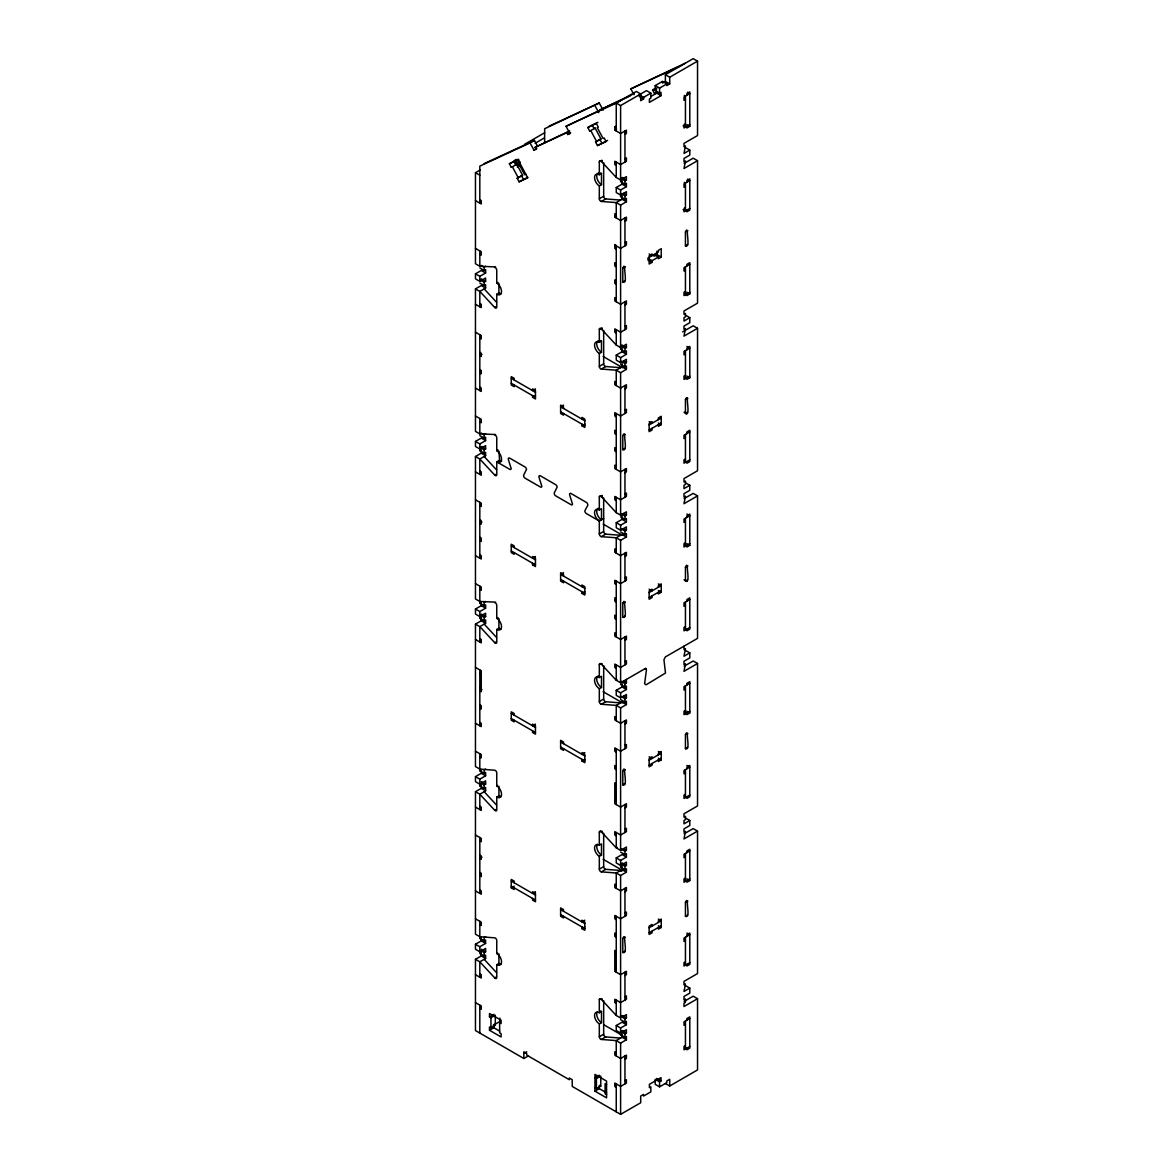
<?xml version="1.0" encoding="UTF-8"?>
<svg xmlns="http://www.w3.org/2000/svg" width="1173" height="1173" viewBox="0 0 1173 1173"><rect width="100%" height="100%" fill="white"/><g stroke="black" fill="none" stroke-linecap="round" stroke-linejoin="round"><path stroke-width="1.5" d="M479.816 203.134L479.816 166.141L530.064 142.915L533.95 150.144L536.105 149.147L535.123 147.343L566.764 132.71L567.747 134.514L569.902 133.517L566.016 126.288L616.25 103.063L620.605 105.585L646.499 90.629L650.854 93.151L650.854 98.18L649.402 99.016L649.402 102.359L661.015 95.658L661.015 92.315L659.563 93.151L655.208 90.629L655.208 85.6L662.466 81.421L666.821 83.928L666.821 85.6L669.724 83.928L669.724 77.227L665.37 74.705L665.37 81.421L669.724 83.928M495.593 602.13L479.816 601.485L475.461 598.978L475.461 456.517L479.816 459.024L494.727 475.094A2.053 1.188 60 0 0 496.751 474.728L496.751 461.825L509.727 469.317A2.053 1.188 60 0 0 511.179 468.57L508.408 459.772A2.053 1.188 60 0 1 509.712 458.13L525.049 466.986A2.053 1.188 60 0 1 526.501 469.405L523.73 475.006A2.053 1.188 60 0 0 525.049 478.159L540.372 487A2.053 1.188 60 0 0 541.823 486.267L539.052 477.47A2.053 1.188 60 0 1 539.287 475.769L539.668 475.637A2.053 1.188 60 0 1 540.372 475.827L555.709 484.684A2.053 1.188 60 0 1 557.146 487.088L554.389 492.689A2.053 1.188 60 0 0 554.609 494.654L554.99 495.241A2.053 1.188 60 0 0 555.694 495.842L571.031 504.698A2.053 1.188 60 0 0 571.735 504.903L572.116 504.771A2.053 1.188 60 0 0 572.483 503.965L569.711 495.167A2.053 1.188 60 0 1 569.931 493.466L570.313 493.32A2.053 1.188 60 0 1 571.016 493.525L586.353 502.381A2.053 1.188 60 0 1 587.057 502.997L587.438 503.569A2.053 1.188 60 0 1 587.658 505.534L585.034 510.387A2.053 1.188 60 0 0 585.254 512.352L585.65 512.938A2.053 1.188 60 0 0 586.339 513.539L599.315 521.032L603.67 518.525M622.79 268.104L623.875 266.212L624.96 266.843C623.581 268.866 627.863 284.394 622.79 282.063L622.79 268.104L624.96 266.843M622.79 435.696L623.875 433.819L624.96 434.45C623.581 436.473 627.863 451.986 622.79 449.67L622.79 435.696L624.96 434.45M622.79 603.303L623.875 601.412L624.96 602.042C623.581 604.066 627.863 619.593 622.79 617.262L622.79 603.303L624.96 602.042M685.443 231.917L686.528 230.04L687.613 230.67C686.249 232.694 690.516 248.207 685.443 245.89L685.443 231.917L687.613 230.67M622.79 770.91L623.875 769.019L624.96 769.649C623.581 771.673 627.863 787.2 622.79 784.869L622.79 770.91L624.96 769.649M685.443 399.524L686.528 397.647L687.613 398.263C686.249 400.286 690.516 415.814 685.443 413.497L685.443 399.524L687.613 398.263M622.79 938.503L623.875 936.626L624.96 937.256C623.581 939.28 627.863 954.793 622.79 952.476L622.79 938.503L624.96 937.256M685.443 567.131L686.528 565.239L687.613 565.87C686.249 567.893 690.516 583.421 685.443 581.09L685.443 567.131L687.613 565.87M685.443 734.738L686.528 732.846L687.613 733.477C686.249 735.5 690.516 751.013 685.443 748.697L685.443 734.738L687.613 733.477M685.443 902.33L686.528 900.453L687.613 901.069C686.249 903.093 690.516 918.62 685.443 916.304L685.443 902.33L687.613 901.069M495.593 266.931L479.816 266.286L475.461 263.764L475.461 172.695L480.094 170.012M524.566 144.338L544.668 132.74M530.064 142.915L534.419 140.408L537.513 146.185M544.653 142.886L544.653 128.722L599.242 102.975L603.127 110.203M535.108 143.282L544.375 137.93M566.016 126.288L620.605 100.555M633.948 94.646L630.839 88.869L685.443 63.122M535.123 147.343L569.535 130.921M513.745 161.244L515.68 164.85L516.765 164.352L522.586 175.188L518.231 177.71L512.41 166.859L511.325 167.372L509.39 163.751L518.055 159.249M533.95 150.144L536.838 148.472M665.37 74.705L693.184 58.65L697.539 61.157L697.539 135.555L683.991 143.37L683.991 146.728L685.443 145.892L683.991 153.428L689.797 150.071L689.797 155.1L683.991 158.458L683.991 161.815L685.443 160.965L683.991 168.516L697.539 160.686L697.539 303.162L683.991 310.977L683.991 314.335L685.443 313.484L685.443 316.842L683.991 317.678L683.991 321.035L689.797 317.678L689.797 322.707L683.991 326.065L683.991 329.408L685.443 328.572L683.991 336.123L697.539 328.293L697.539 470.754L683.991 478.584L683.991 481.927L685.443 481.091L685.443 484.449L683.991 485.285L683.991 488.628L689.797 485.285L689.797 490.314L683.991 493.657L683.991 497.015L685.443 496.179L683.991 503.716L697.539 495.9L697.539 638.361L665.384 656.924L663.947 659.695L665.487 673.038L646.03 684.856L644.593 683.727L646.455 669.798L645.649 668.317L620.605 682.774L616.25 680.267L601.353 664.197A2.053 1.188 60 0 0 599.315 664.563L599.315 677.539A6.847 3.944 60 0 0 594.55 680.369A6.847 3.944 60 0 0 599.315 688.712L599.315 701.542A2.053 1.188 60 0 0 601.353 704.255L616.25 705.398L620.605 707.92L626.411 704.562L626.411 701.205L624.96 702.055L620.605 699.533M566.764 132.71L569.667 131.039M514.404 160.261L518.759 162.768L520.211 161.933L520.211 165.29L517.308 166.962M567.747 134.514L570.65 132.842M511.325 167.372L516.765 164.352M669.724 77.227L697.539 61.157M665.37 81.421L662.466 83.092L662.466 81.421M587.761 127.505L592.116 124.998L594.066 128.605L595.136 128.106L600.972 138.957L595.532 141.962L597.482 145.569L606.104 141.581L604.168 137.974L603.083 138.473L597.262 127.637L598.333 127.139L596.397 123.517L587.761 127.505L589.711 131.127L590.781 130.628L596.617 141.464M655.619 93.195L654.549 93.693L652.599 90.086L655.502 88.4M639.241 94.822L643.596 97.344L650.854 93.151M655.208 90.629L656.66 89.793M655.208 85.6L659.563 88.122L666.821 83.928M643.596 97.344L643.596 99.016L640.693 100.687L640.693 93.987L636.338 91.465L616.25 103.063L616.25 130.995M589.711 131.127L595.136 128.106M654.549 93.693L657.452 92.022M650.854 96.494L656.66 93.151L661.015 95.658M509.39 163.751L518.011 159.763L527.733 177.827L519.096 181.815L517.161 178.208L522.586 175.188M519.096 181.815L527.762 177.314M624.96 134.352L626.411 133.517L626.411 130.159L620.605 133.517L614.799 130.159L614.799 126.801L615.678 126.303M614.799 130.159L616.543 129.147M595.532 141.962L600.972 138.957M597.482 145.569L607.585 140.408M685.443 99.426L683.991 100.277L683.991 96.919L689.797 93.561L687.481 92.227M620.605 193.369L624.96 195.891L626.411 195.055L626.411 191.698L620.605 195.055L616.25 192.533L616.25 187.504L620.605 190.026L620.605 196.727L624.96 199.234L626.411 198.398L626.411 201.756L620.605 205.114L616.25 202.592L601.353 201.448A2.053 1.188 60 0 1 599.315 198.736L599.315 185.906A6.847 3.944 60 0 1 594.55 177.563A6.847 3.944 60 0 1 599.315 174.733L599.315 161.757L601.94 160.246M599.315 161.757A2.053 1.188 60 0 1 601.353 161.39L602.218 160.892M624.96 158.736L626.411 157.9L626.411 161.244L620.605 164.601L614.799 161.244L614.799 164.601L616.25 165.437M685.443 123.825L683.991 124.661L683.991 128.004L689.797 124.661M599.315 174.733L601.5 173.472L601.5 184.645L599.315 185.906M686.894 95.248L686.894 93.561L689.797 91.89L689.797 126.332L686.894 128.004L686.894 126.332M622.057 179.132L624.96 180.803L626.411 179.968L626.411 176.61L620.605 179.968L616.25 177.446L601.353 161.39M616.25 187.504L622.057 184.161L626.411 186.668L626.411 183.325L624.96 184.161L620.605 181.639L620.605 105.585M599.315 198.736L603.67 196.228L603.67 162.768M481.267 265.45L484.17 267.121L485.622 266.286M479.816 279.687L484.17 282.209L485.622 281.373L485.622 278.016L479.816 281.373L475.461 278.851L475.461 273.822L481.267 270.479L485.622 272.986L485.622 269.629L484.17 270.479L479.816 267.957M620.605 190.026L626.411 186.668M601.353 201.448L605.708 198.926L620.605 200.084M475.461 273.822L479.816 276.344L485.622 272.986M626.411 201.756L622.057 199.234L616.25 202.592L616.25 217.958M684.152 163.399L693.184 158.179L697.539 160.686M495.593 434.523L479.816 433.878L475.461 431.371L475.461 288.91L481.267 285.552L485.622 288.074L485.622 284.716L484.17 285.552L479.816 283.045M485.622 288.074L479.816 291.417L475.461 288.91M479.816 306.783L479.816 291.417L494.727 307.487A2.053 1.188 60 0 0 496.751 307.121L496.751 294.291A6.847 3.944 60 0 0 501.531 291.461A6.847 3.944 60 0 0 496.751 283.118L498.056 282.356M616.25 214.6L614.799 213.765L614.799 217.122L616.543 216.111M496.751 294.291L498.921 293.03A6.847 3.944 60 0 0 501.267 293.646M624.96 221.301L626.411 220.465L626.411 217.122L620.605 220.465L614.799 217.122M685.443 186.39L683.991 187.225L683.991 183.882L689.797 180.525L687.481 179.19M494.727 307.487L496.458 306.476M616.25 249.248L614.799 248.397L614.799 245.054L615.678 244.556M624.96 242.532L626.411 241.697L626.411 245.054L620.605 248.397L614.799 245.054M685.443 207.621L683.991 208.457L683.991 211.814L689.797 208.457M482 354.407L479.816 355.668L481.267 356.504L481.267 353.161L479.816 352.325M661.249 257.063L656.895 254.556L653.991 256.227L653.991 254.556L658.346 257.063L658.346 258.734L661.249 257.063L661.249 248.691L658.346 250.362L658.346 252.034L647.701 258.177L652.056 260.699L658.346 257.063M652.056 260.699L652.056 262.371L649.153 264.042L649.153 255.67L652.056 253.984L652.056 255.67L649.153 253.984M622.79 282.063L624.96 280.802M685.443 245.89L687.613 244.629M689.797 264.321L683.991 267.679L683.991 271.036L685.443 270.186M624.96 305.112L626.411 304.276L626.411 300.918L620.605 304.276L614.799 300.918L614.799 297.561L616.25 298.411M620.605 364.334L624.96 366.841L626.411 366.005L626.411 369.363L620.605 372.706L616.25 370.199L601.353 369.055A2.053 1.188 60 0 1 599.315 366.343L599.315 353.498A6.847 3.944 60 0 1 594.55 345.155A6.847 3.944 60 0 1 599.315 342.325L599.315 329.364L601.94 327.853M599.315 329.364A2.053 1.188 60 0 1 601.353 328.997L602.218 328.484M624.96 326.343L626.411 325.507L626.411 328.851L620.605 332.208L614.799 328.851L614.799 332.208L616.25 333.044M685.443 291.417L683.991 292.268L683.991 295.611L689.797 292.268M599.315 342.325L601.5 341.079L601.5 352.252L599.315 353.498M686.894 266.007L686.894 264.321L689.797 262.649L689.797 293.939L686.894 295.611L686.894 293.939M535.46 388.908L532.557 390.594L532.557 388.908L535.46 390.594L535.46 398.967L532.557 397.295L532.557 395.609M532.557 397.295L535.46 395.609M626.411 347.575L622.057 345.053L620.605 345.888L624.96 348.41L626.411 347.575L626.411 344.217L620.605 347.575L616.25 345.053L601.353 328.997M620.605 360.976L624.96 363.498L626.411 362.648L626.411 359.305L620.605 362.648L616.25 360.14L616.25 355.111L622.057 351.753L626.411 354.275L626.411 350.918L624.96 351.753L620.605 349.246L620.605 205.114M599.315 366.343L603.67 363.821L603.67 330.361M481.267 433.042L484.17 434.728L485.622 433.878M479.816 447.294L484.17 449.802L485.622 448.966L485.622 445.623L479.816 448.966L475.461 446.458L475.461 441.429L481.267 438.072L485.622 440.593L485.622 437.236L484.17 438.072L479.816 435.564M616.25 355.111L620.605 357.618L626.411 354.275M601.353 369.055L605.708 366.533L620.605 367.677M475.461 441.429L479.816 443.937L485.622 440.593M626.411 369.363L622.057 366.841L616.25 370.199L616.25 385.565M682.642 331.871L693.184 325.786L697.539 328.293M479.816 443.937L479.816 450.652L481.267 449.802L481.267 453.159L475.461 456.517M563.524 405.11L560.621 406.782L584.814 420.755M479.816 450.652L484.17 453.159L485.622 452.323L485.622 455.667L479.816 459.024L479.816 474.391M501.765 461.15A6.847 3.944 60 0 1 499.625 460.974L497.455 462.221A6.847 3.944 60 0 0 501.516 458.643A6.847 3.944 60 0 0 496.751 450.711L498.056 449.963M496.751 461.825L499.654 460.139M624.96 388.908L626.411 388.072L626.411 384.715L620.605 388.072L614.799 384.715L614.799 381.372L616.25 382.207M685.443 353.997L683.991 354.833L683.991 351.475L689.797 348.132L686.894 346.446M494.727 475.094L496.458 474.083M581.911 424.113L581.911 425.784L584.814 424.113M624.96 410.139L626.411 409.304L626.411 412.661L620.605 416.004L614.799 412.661L614.799 416.004L616.25 416.84M685.443 375.228L683.991 376.064L683.991 379.407L689.797 376.064M686.894 349.803L686.894 348.132L689.797 346.446L689.797 377.735L686.894 379.407L686.894 377.735M649.153 424.949L661.249 417.969M482 522.014L479.816 523.275L481.267 524.111L481.267 520.753L479.816 519.918M649.153 429.978L661.249 422.984M658.346 419.641L658.346 417.969L661.249 416.283L661.249 424.67L658.346 426.342L658.346 424.67M622.79 449.67L624.96 448.409M685.443 413.497L687.613 412.236M689.797 431.928L683.991 435.286L683.991 438.629L685.443 437.793M624.96 472.719L626.411 471.869L626.411 468.526L620.605 471.869L614.799 468.526L614.799 465.168L616.25 466.004M599.315 509.932L601.5 508.671L601.5 519.786L598.626 520.636A6.847 3.944 60 0 1 594.55 512.366A6.847 3.944 60 0 1 599.315 509.932L599.315 496.956L601.94 495.446M599.315 496.956A2.053 1.188 60 0 1 601.353 496.59L602.218 496.091M624.96 493.936L626.411 493.1L626.411 496.458L620.605 499.801L614.799 496.458L614.799 499.801L616.25 500.651M685.443 459.024L683.991 459.86L683.991 463.218L689.797 459.86M535.46 556.515L532.557 558.187L532.557 556.515L535.46 558.187L535.46 566.574L532.557 564.887L532.557 563.216M532.557 564.887L535.46 563.216M601.353 496.59L616.25 512.66L620.605 515.167L626.411 511.824L626.411 515.167L624.96 516.003L620.605 513.495M620.605 528.583L624.96 531.09L626.411 530.255L626.411 526.897L620.605 530.255L616.25 527.747L616.25 522.718L622.057 519.36L626.411 521.882L626.411 518.525L624.96 519.36L620.605 516.853M620.605 531.926L624.96 534.448L626.411 533.612L626.411 536.955L620.605 540.313L616.25 537.791L601.353 536.648A2.053 1.188 60 0 1 599.315 533.935L603.67 531.428L603.67 497.88M479.816 586.119L479.816 603.157L481.267 602.321L481.267 605.679L475.461 609.036L475.461 614.051L479.816 616.573L485.622 613.215L485.622 616.573L484.17 617.409L479.816 614.901M485.622 601.485L484.17 602.321L484.17 605.679L485.622 604.843L485.622 608.186L479.816 611.544L475.461 609.036M616.25 522.718L620.605 525.225L626.411 521.882M601.353 536.648L605.708 534.14L620.605 535.284M684.152 498.598L693.184 493.378L697.539 495.9M479.816 611.544L479.816 618.244L481.267 617.409L481.267 620.766L475.461 624.109L475.461 766.57L479.816 769.092L494.727 770.236A2.053 1.188 60 0 1 496.751 772.948L496.751 785.925A6.847 3.944 60 0 1 501.531 794.268A6.847 3.944 60 0 1 496.751 797.097L496.751 809.927A2.053 1.188 60 0 1 494.727 810.294L479.816 794.224L475.461 791.716L475.461 934.177L479.816 936.699L494.727 937.843A2.053 1.188 60 0 1 496.751 940.555L496.751 953.517A6.847 3.944 60 0 1 501.531 961.875A6.847 3.944 60 0 1 496.751 964.69L496.751 977.534A2.053 1.188 60 0 1 494.727 977.901L479.816 961.831L475.461 959.323L475.461 1030.554L523.847 1058.486L528.202 1055.964M563.524 572.717L560.621 574.389L584.814 588.362M479.816 618.244L484.17 620.766L485.622 619.931L485.622 623.274L479.816 626.631L475.461 624.109M479.816 641.998L479.816 626.631L494.727 642.687A2.053 1.188 60 0 0 496.751 642.32L496.751 629.49A6.847 3.944 60 0 0 501.531 626.661A6.847 3.944 60 0 0 496.751 618.318L498.056 617.57M496.751 629.49L498.921 628.229A6.847 3.944 60 0 0 501.267 628.845M624.96 556.515L626.411 555.679L626.411 552.322L620.605 555.679L614.799 552.322L614.799 548.964L616.25 549.814M685.443 521.589L683.991 522.44L683.991 519.082L689.797 515.724L686.894 514.053M494.727 642.687L496.458 641.69M581.911 591.705L581.911 593.391L584.814 591.705M624.96 577.746L626.411 576.911L626.411 580.254L620.605 583.611L614.799 580.254L614.799 583.611L616.25 584.447M685.443 542.82L683.991 543.671L683.991 547.014L689.797 543.671M686.894 517.41L686.894 515.724L689.797 514.053L689.797 545.342L686.894 547.014L686.894 545.342M649.153 592.541L661.249 585.562L658.346 583.89M482 689.621L479.816 690.882L481.267 691.718L481.267 670.765L475.461 667.408M649.153 597.57L661.249 590.591M658.346 587.248L658.346 585.562L661.249 583.89L661.249 592.262L658.346 593.949L658.346 592.262M622.79 617.262L624.96 616.016M685.443 581.09L687.613 579.843M689.797 599.535L683.991 602.878L683.991 606.236L685.443 605.4M624.96 640.311L626.411 639.476L626.411 636.118L620.605 639.476L614.799 636.118L614.799 632.775L616.25 633.611M599.315 664.563L601.06 663.551M601.353 664.197L602.218 663.698M624.96 661.543L626.411 660.707L626.411 664.065L620.605 667.408L614.799 664.065L614.799 667.408L616.25 668.243M685.443 626.631L683.991 627.467L683.991 630.81L689.797 627.467M599.315 677.539L601.5 676.278L601.5 687.451L599.315 688.712M535.46 724.122L532.557 725.794L532.557 724.122L535.46 725.794L535.46 734.166L532.557 732.495L532.557 730.823M617.13 679.754L616.25 680.267L616.25 664.9M620.605 681.102L624.96 683.61L626.411 682.774L626.411 679.416M620.605 696.176L624.96 698.697L626.411 697.862L626.411 694.504L620.605 697.862L616.25 695.34L616.25 690.311L622.057 686.967L626.411 689.475L626.411 686.132L624.96 686.967L620.605 684.446M599.315 701.542L603.67 699.035L603.67 665.575M479.816 753.726L479.816 770.764L481.267 769.928L481.267 773.286L475.461 776.629L475.461 781.658L479.816 784.18L485.622 780.822L485.622 784.18L484.17 785.016L481.267 783.329M485.622 769.092L484.17 769.928L484.17 773.286L485.622 772.435L485.622 775.793L479.816 779.151L475.461 776.629M616.25 690.311L620.605 692.832L626.411 689.475M665.37 1083.485L669.724 1085.993L697.539 1069.937L697.539 998.707L683.991 1006.522L683.991 1003.179L685.443 1002.343L685.443 998.985L683.991 999.821L683.991 996.464L689.797 993.12L689.797 988.091L683.991 991.449L685.443 983.898L683.991 984.734L683.991 981.39L697.539 973.561L697.539 831.1L683.991 838.93L685.443 831.378L683.991 832.214L683.991 828.871L689.797 825.513L689.797 820.484L683.991 823.842L683.991 820.484L685.443 819.648L685.443 816.291L683.991 817.141L683.991 813.783L697.539 805.968L697.539 663.493L683.991 671.323L685.443 663.786L683.991 664.622L683.991 661.264L689.797 657.906L689.797 652.892L683.991 656.235L685.443 648.698L683.991 649.534L683.991 646.176M601.353 704.255L605.708 701.733L620.605 702.891M684.152 666.205L693.184 660.986L697.539 663.493M479.816 779.151L479.816 785.851L481.267 785.016L481.267 788.359L475.461 791.716M479.816 785.851L484.17 788.359L485.622 787.523L485.622 790.881L479.816 794.224L479.816 809.59M496.751 785.925L497.616 785.411M689.797 683.331L683.991 686.689L683.991 690.032L685.443 689.196M496.751 797.097L498.921 795.837A6.847 3.944 60 0 0 501.267 796.452M624.96 724.122L626.411 723.272L626.411 719.929L620.605 723.272L614.799 719.929L614.799 716.571L616.25 717.407M584.814 752.611L581.911 754.283L581.911 752.611L584.814 754.283L584.814 762.67L581.911 760.984L581.911 759.312M494.727 810.294L496.458 809.282M581.911 760.984L584.814 759.312M624.96 745.339L626.411 744.503L626.411 747.861L620.605 751.219L614.799 747.861L614.799 751.219L616.25 752.054M685.443 710.427L683.991 711.263L683.991 714.621L689.797 711.263M686.894 685.003L686.894 683.331L689.797 681.66L689.797 712.949L686.894 714.621L686.894 712.949M649.153 760.148L661.249 753.169L658.346 751.497M482 857.214L479.816 858.475L481.267 859.31L481.267 855.967L479.816 855.132M649.153 765.177L661.249 758.198M658.346 754.84L658.346 753.169L661.249 751.497L661.249 759.869L658.346 761.541L658.346 759.869M622.79 784.869L624.96 783.608M685.443 748.697L687.613 747.436M624.96 807.918L626.411 807.083L626.411 803.725L620.605 807.083L614.799 803.725L614.799 782.772L616.25 783.608M685.443 773.007L683.991 773.843L683.991 770.485L689.797 767.127L686.894 765.456M620.605 852.053L624.96 854.56L626.411 853.724L626.411 857.082L620.605 860.439L620.605 867.14L624.96 869.648L626.411 868.812L626.411 872.169L620.605 875.513L616.25 873.005L601.353 871.862A2.053 1.188 60 0 1 599.315 869.149L599.315 856.305A6.847 3.944 60 0 1 594.55 847.962A6.847 3.944 60 0 1 599.315 845.132L599.315 832.17L601.06 831.158M599.315 832.17A2.053 1.188 60 0 1 601.353 831.804L602.218 831.29M514.17 882.785L514.17 881.099L511.267 879.427L511.267 887.814L514.17 886.128M624.96 829.15L626.411 828.314L626.411 831.657L620.605 835.015L614.799 831.657L614.799 835.015L616.25 835.85M685.443 794.224L683.991 795.074L683.991 798.417L689.797 795.074M599.315 845.132L601.5 843.886L601.5 855.058L599.315 856.305M535.46 891.715L532.557 893.401L532.557 891.715L535.46 893.401L535.46 901.773L532.557 900.102L532.557 898.43M617.13 847.361L616.25 847.859L601.353 831.804M616.25 832.493L616.25 847.859L620.605 850.381L626.411 847.023L626.411 850.381L624.96 851.217L620.605 848.695M620.605 863.783L624.96 866.304L626.411 865.454L626.411 862.111L620.605 865.454L616.25 862.947L616.25 857.918L622.057 854.56L626.411 857.082M599.315 869.149L603.67 866.627L603.67 833.167M479.816 921.333L479.816 938.371L481.267 937.535L481.267 940.878L475.461 944.236L475.461 949.265L479.816 951.772L485.622 948.429L485.622 951.772L484.17 952.608L481.267 950.936M485.622 936.699L484.17 937.535L484.17 940.878L485.622 940.042L485.622 943.4L479.816 946.743L475.461 944.236M601.353 871.862L605.708 869.34L620.605 870.483M620.605 867.14L622.057 866.304L622.057 869.648L626.411 872.169M622.057 869.648L616.25 873.005L616.25 888.372M684.152 833.798L693.184 828.593L697.539 831.1M621.089 871.334L622.54 870.483L603.186 859.31M475.461 959.323L481.267 955.966L485.622 958.488L485.622 955.13L484.17 955.966L479.816 953.458L479.816 946.743M485.622 958.488L479.816 961.831L479.816 977.197M496.751 953.517L497.616 953.019M689.797 850.938L683.991 854.281L683.991 857.639L685.443 856.803M496.751 964.69L498.921 963.444A6.847 3.944 60 0 0 501.267 964.059M624.96 891.715L626.411 890.879L626.411 887.521L620.605 890.879L614.799 887.521L614.799 884.178L616.25 885.014M584.814 920.204L581.911 921.89L581.911 920.204L584.814 921.89L584.814 930.262L581.911 928.591L581.911 926.919M494.727 977.901L496.458 976.889M581.911 928.591L584.814 926.919M624.96 912.946L626.411 912.11L626.411 915.468L620.605 918.811L614.799 915.468L614.799 918.811L616.25 919.647M685.443 878.034L683.991 878.87L683.991 882.228L689.797 878.87M686.894 852.61L686.894 850.938L689.797 849.252L689.797 880.542L686.894 882.228L686.894 880.542M489.493 1016.859L490.944 1017.695L495.299 1015.188L495.299 1025.246L490.944 1027.753L489.493 1026.918L489.493 1030.275L501.106 1036.976L501.106 1033.618L499.654 1032.783L499.654 1022.724L501.106 1023.56L501.106 1020.217L489.493 1013.516L489.493 1016.859L493.848 1014.352M649.153 927.755L661.249 920.776L658.346 919.089M649.153 932.784L661.249 925.79M658.346 922.447L658.346 920.776L661.249 919.089L661.249 927.476L658.346 929.148L658.346 927.476M493.203 1025.334L499.889 1021.478L499.889 1018.12M622.79 952.476L624.96 951.215M685.443 916.304L687.613 915.043M489.493 1030.275L493.848 1027.753L499.654 1031.111M624.96 975.525L626.411 974.675L626.411 971.332L620.605 974.675L614.799 971.332L614.799 950.379L616.25 951.215M685.443 940.599L683.991 941.435L683.991 938.092L689.797 934.734L686.894 933.063M620.605 1019.66L624.96 1022.167L626.411 1021.331L626.411 1024.689L620.605 1028.032L620.605 1034.733L624.96 1037.255L626.411 1036.419L626.411 1039.762L620.605 1043.12L616.25 1040.598L601.353 1039.454A2.053 1.188 60 0 1 599.315 1036.756L599.315 1023.912A6.847 3.944 60 0 1 594.55 1015.569A6.847 3.944 60 0 1 599.315 1012.739L599.315 999.763L601.06 998.766M599.315 999.763A2.053 1.188 60 0 1 601.353 999.396L602.218 998.897M523.847 1053.457L526.75 1051.785M624.96 996.742L626.411 995.906L626.411 999.264L620.605 1002.622L614.799 999.264L614.799 1002.622L616.25 1003.458M685.443 961.831L683.991 962.666L683.991 966.024L689.797 962.666M599.315 1012.739L601.5 1011.478L601.5 1022.651L599.315 1023.912M601.353 999.396L616.25 1015.466L620.605 1017.973L626.411 1014.63L626.411 1017.973L624.96 1018.824L620.605 1016.302M620.605 1031.39L624.96 1033.897L626.411 1033.061L626.411 1029.718L620.605 1033.061L616.25 1030.554L616.25 1025.525L622.057 1022.167L626.411 1024.689M599.315 1036.756L603.67 1034.234L603.67 1000.774M601.353 1039.454L605.708 1036.947L620.605 1038.09M620.605 1034.733L622.057 1033.897L622.057 1037.255L626.411 1039.762M622.057 1037.255L616.25 1040.598L616.25 1055.964M684.152 1001.405L693.184 996.185L697.539 998.707M689.797 1018.531L683.991 1021.888L683.991 1025.246L685.443 1024.41M624.96 1059.322L626.411 1058.486L626.411 1055.128L620.605 1058.486L614.799 1055.128L614.799 1051.785L616.25 1052.621M599.315 1075.245L594.96 1077.752L596.412 1078.588L600.767 1076.081L600.767 1086.139L596.412 1088.647L594.96 1087.811M594.96 1091.169L606.573 1097.869L606.573 1081.11L594.96 1074.409L594.96 1091.169L599.315 1088.647L606.573 1092.84M624.96 1080.553L626.411 1079.717L626.411 1083.06L620.605 1086.418L614.799 1083.06L614.799 1086.418L616.25 1087.254M685.443 1045.627L683.991 1046.477L683.991 1049.82L689.797 1046.477M656.66 1080.128L659.563 1081.814L661.015 1080.963L661.015 1077.62L649.402 1084.321L649.402 1087.679L650.854 1086.828L650.854 1091.858L643.596 1096.051L643.596 1094.38L640.693 1096.051L640.693 1102.752L620.605 1114.35L572.233 1086.418L572.233 1079.717L569.33 1078.031L569.33 1079.717L526.75 1055.128L526.75 1053.457L523.847 1051.785L523.847 1058.486M655.208 1079.292L655.208 1084.321L659.563 1086.828L666.821 1082.65L666.821 1080.963L669.724 1079.292L669.724 1085.993M549.008 126.2L599.242 102.975M630.839 88.869L681.088 65.629M634.373 93.503L599.96 109.91L630.018 96.01M484.17 163.633L534.419 140.408M652.599 90.086L656.909 88.092M593.567 124.338L597.878 122.344M519.962 163.37L518.877 163.868L524.712 174.718L525.783 174.22M517.161 178.208L518.231 177.71M645.018 668.683L646.132 668.639M684.284 95.409L685.443 96.083L685.443 127.168L683.126 125.834M639.241 96.494L643.596 99.016M686.894 124.661L689.797 126.332M685.443 147.563L689.797 150.071M614.799 126.801L616.25 127.652M684.284 182.372L685.443 183.047L685.443 210.979L683.126 209.63M622.057 177.446L626.411 179.968M623.508 193.369L626.411 195.055M520.211 165.29L515.856 162.768L515.856 159.425M647.701 259.863L652.056 262.371M686.894 292.268L689.797 293.939M475.461 172.695L479.816 175.202M616.25 263.485L614.799 262.649L614.799 266.007L616.25 266.843M685.443 315.17L689.797 317.678M479.816 199.777L481.267 200.627L481.267 203.97L475.461 200.627M616.25 280.802L614.799 279.966L614.799 283.323L616.25 284.159M475.461 248.412L481.267 251.755L481.267 255.113L479.816 254.277M686.894 376.064L689.797 377.735M481.267 278.851L485.622 281.373M623.508 360.976L626.411 362.648M603.186 356.504L622.54 367.677M684.035 412.119L686.938 413.805M479.816 303.44L481.267 304.276L481.267 307.619L475.461 304.276M658.346 422.984L661.249 424.67M649.153 421.591L652.056 423.262L652.056 421.591L649.153 423.262L649.153 431.649L652.056 429.978L652.056 428.292M475.461 332.208L481.267 335.551L481.267 338.909L479.816 338.073M616.25 431.092L614.799 430.256L614.799 433.599L616.25 434.45M511.267 378.293L535.46 392.266M685.443 482.763L689.797 485.285M511.267 383.322L535.46 397.295M560.621 411.811L584.814 425.784M581.911 425.784L584.814 427.456L584.814 419.084L581.911 417.397L581.911 419.084M479.816 369.642L481.267 370.477L481.267 373.82L479.816 372.985M616.25 448.409L614.799 447.573L614.799 450.931L616.25 451.766M479.816 387.237L481.267 388.072L481.267 391.43L475.461 388.072M475.461 416.004L481.267 419.362L481.267 422.705L479.816 421.869M686.894 543.671L689.797 545.342M623.508 513.495L626.411 515.167M481.267 446.458L485.622 448.966M623.508 528.583L626.411 530.255M499.625 460.974L498.921 451.048M481.267 453.159L485.622 455.667M626.411 536.955L622.057 534.448L616.25 537.791L616.25 553.157M603.186 524.111L622.54 535.284M684.035 579.726L686.938 581.397M479.816 471.033L481.267 471.869L481.267 475.226L475.461 471.869M658.346 590.591L661.249 592.262M649.153 589.198L652.056 590.869L652.056 589.198L649.153 590.869L649.153 599.256L652.056 597.57L652.056 595.899M475.461 499.815L481.267 503.158L481.267 506.516L479.816 505.68M616.25 598.699L614.799 597.849L614.799 601.206L616.25 602.042M511.267 545.9L535.46 559.873M685.443 650.37L689.797 652.892M511.267 550.929L535.46 564.887M560.621 579.418L584.814 593.391M581.911 593.391L584.814 595.063L584.814 586.676L581.911 585.004L581.911 586.676M479.816 537.234L481.267 538.084L481.267 541.427L479.816 540.592M616.25 616.016L614.799 615.18L614.799 618.523L616.25 619.359M479.816 554.844L481.267 555.679L481.267 559.022L475.461 555.679M475.461 583.611L481.267 586.969L481.267 590.312L479.816 589.476M686.894 711.263L689.797 712.949M623.508 681.102L626.411 682.774M479.816 603.157L484.17 605.679M481.267 605.679L485.622 608.186M481.267 614.051L485.622 616.573M623.508 696.176L626.411 697.862M481.267 620.766L485.622 623.274M626.411 704.562L622.057 702.055L616.25 705.398L616.25 720.765M603.186 691.718L622.54 702.891M479.816 638.64L481.267 639.476L481.267 642.833L475.461 639.476M658.346 758.198L661.249 759.869M649.153 756.805L652.056 758.476L652.056 756.805L649.153 758.476L649.153 766.849L652.056 765.177L652.056 763.506M479.816 673.273L481.267 674.108M479.816 687.525L481.267 688.36M616.25 766.292L614.799 765.456L614.799 768.814L616.25 769.649M511.267 713.507L535.46 727.465M560.621 741.996L584.814 755.955M685.443 817.977L689.797 820.484M511.267 718.536L535.46 732.495M560.621 747.025L584.814 760.984M479.816 704.841L481.267 705.677L481.267 709.035L479.816 708.199M614.799 786.13L616.25 786.966M479.816 722.436L481.267 723.272L481.267 726.63L475.461 723.272M614.799 800.382L616.25 801.218M475.461 751.219L481.267 754.562L481.267 757.919L479.816 757.084M686.894 878.87L689.797 880.542M623.508 848.695L626.411 850.381M479.816 770.764L484.17 773.286M481.267 773.286L485.622 775.793M616.25 857.918L620.605 860.439M481.267 781.658L485.622 784.18M622.057 862.947L626.411 865.454M481.267 788.359L485.622 790.881M479.816 806.247L481.267 807.083L481.267 810.426L475.461 807.083M658.346 925.79L661.249 927.476M475.461 835.015L481.267 838.372L481.267 841.715L479.816 840.88M616.25 933.899L614.799 933.063L614.799 936.406L616.25 937.256M511.267 881.099L535.46 895.072M560.621 909.603L584.814 923.562M685.443 985.569L689.797 988.091M511.267 886.128L535.46 900.102M560.621 914.617L584.814 928.591M511.267 887.814L514.17 889.486L514.17 887.814M479.816 872.448L481.267 873.284L481.267 876.642L479.816 875.791M614.799 953.737L616.25 954.573M479.816 890.043L481.267 890.879L481.267 894.237L475.461 890.879M614.799 967.974L616.25 968.81M475.461 918.811L481.267 922.169L481.267 925.526L479.816 924.676M622.057 1015.466L626.411 1017.973M479.816 938.371L484.17 940.878M481.267 940.878L485.622 943.4M616.25 1025.525L620.605 1028.032M481.267 949.265L485.622 951.772M622.057 1030.554L626.411 1033.061M604.198 1024.982L621.543 1034.997M479.816 973.839L481.267 974.69L481.267 978.033L475.461 974.69M656.66 1078.456L661.015 1080.963M475.461 1002.622L481.267 1005.965L481.267 1009.323L479.816 1008.487M606.573 1084.468L605.121 1083.617L605.121 1093.676L606.573 1094.512M495.299 1025.246L493.848 1024.41L493.848 1027.753M600.767 1086.139L599.315 1085.304L599.315 1088.647M484.17 288.91L496.59 302.297M484.17 456.517L496.59 469.904M484.17 624.109L496.59 637.496M484.17 791.716L496.59 805.103M484.17 959.323L496.59 972.71M594.887 105.482L598.773 112.711M599.887 139.455L601.837 143.062M521.516 175.686L523.451 179.308M686.894 182.196L686.894 180.525L689.797 178.853L689.797 210.128L686.894 211.814L686.894 210.128M686.894 433.599L686.894 431.928L689.797 430.256L689.797 461.546L686.894 463.218L686.894 461.546M686.894 601.206L686.894 599.535L689.797 597.849L689.797 629.139L686.894 630.81L686.894 629.139M686.894 768.814L686.894 767.127L689.797 765.456L689.797 796.746L686.894 798.417L686.894 796.746M686.894 936.406L686.894 934.734L689.797 933.063L689.797 964.353L686.894 966.024L686.894 964.353M686.894 1020.217L686.894 1018.531L689.797 1016.859L689.797 1048.149L686.894 1049.82L686.894 1048.149M685.443 266.843L685.443 294.775M685.443 350.639L685.443 378.571M685.443 434.45L685.443 462.382M685.443 518.246L685.443 546.178M685.443 602.042L685.443 629.974M685.443 685.853L685.443 713.785M685.443 769.649L685.443 797.581M685.443 853.445L685.443 881.378M685.443 937.256L685.443 965.188M685.443 1021.053L685.443 1048.985M659.563 88.122L659.563 93.151M659.563 1081.814L659.563 1086.828M656.895 251.198L656.895 254.556M652.056 926.084L652.056 924.397L649.153 926.084L649.153 934.456L652.056 932.784L652.056 931.098M624.96 130.995L624.96 162.094M624.96 180.803L624.96 184.161M624.96 195.891L624.96 199.234M624.96 217.958L624.96 245.89M624.96 301.754L624.96 329.686M624.96 348.41L624.96 351.753M624.96 363.498L624.96 366.841M624.96 385.565L624.96 413.497M624.96 469.361L624.96 497.293M624.96 516.003L624.96 519.36M624.96 531.09L624.96 534.448M624.96 553.157L624.96 581.09M624.96 636.968L624.96 664.9M624.96 683.61L624.96 686.967M624.96 698.697L624.96 702.055M624.96 720.765L624.96 748.697M624.96 804.561L624.96 832.493M624.96 851.217L624.96 854.56M624.96 866.304L624.96 869.648M624.96 888.372L624.96 916.304M624.96 972.168L624.96 1000.1M624.96 1018.824L624.96 1022.167M624.96 1033.897L624.96 1037.255M624.96 1055.964L624.96 1083.896M622.057 180.803L622.057 184.161M622.057 195.891L622.057 199.234M622.057 348.41L622.057 351.753M622.057 363.498L622.057 366.841M622.057 516.003L622.057 519.36M622.057 683.61L622.057 686.967M620.605 357.618L620.605 362.648M620.605 372.706L620.605 515.167M620.605 525.225L620.605 530.255M620.605 540.313L620.605 682.774M620.605 692.832L620.605 697.862M620.605 707.92L620.605 850.381M620.605 875.513L620.605 1017.973M620.605 1043.12L620.605 1114.35M616.25 162.094L616.25 177.446M616.25 245.89L616.25 301.754M616.25 329.686L616.25 345.053M616.25 413.497L616.25 469.361M616.25 497.293L616.25 512.66M616.25 581.09L616.25 636.968M616.25 748.697L616.25 804.561M616.25 916.304L616.25 972.168M616.25 1000.1L616.25 1015.466M616.25 1083.896L616.25 1111.843M599.315 521.032L599.315 533.935M596.412 1078.588L596.412 1088.647M563.524 408.468L563.524 406.782L560.621 405.11L560.621 413.497L563.524 415.169L563.524 413.497M563.524 576.06L563.524 574.389L560.621 572.717L560.621 581.09L563.524 582.776L563.524 581.09M563.524 743.667L563.524 741.996L560.621 740.324L560.621 748.697L563.524 750.368L563.524 748.697M563.524 911.274L563.524 909.603L560.621 907.917L560.621 916.304L563.524 917.975L563.524 916.304M518.759 159.425L518.759 162.768M514.17 379.979L514.17 378.293L511.267 376.621L511.267 385.008L514.17 386.679L514.17 385.008M514.17 547.571L514.17 545.9L511.267 544.228L511.267 552.6L514.17 554.286L514.17 552.6M514.17 715.178L514.17 713.507L511.267 711.82L511.267 720.207L514.17 721.879L514.17 720.207M498.921 283.455L498.921 293.03M498.921 618.655L498.921 628.229M498.921 786.262L498.921 795.837M498.921 953.869L498.921 963.444M496.751 283.118L496.751 270.142A2.053 1.188 60 0 0 494.727 267.429M496.751 450.711L496.751 437.734A2.053 1.188 60 0 0 494.727 435.036M496.751 618.318L496.751 605.341A2.053 1.188 60 0 0 494.727 602.629M490.944 1017.695L490.944 1027.753M484.17 267.121L484.17 270.479M484.17 282.209L484.17 285.552M484.17 434.728L484.17 438.072M484.17 449.802L484.17 453.159M484.17 617.409L484.17 620.766M484.17 785.016L484.17 788.359M484.17 952.608L484.17 955.966M481.267 952.608L481.267 955.966M479.816 250.919L479.816 266.286M479.816 276.344L479.816 281.373M479.816 334.716L479.816 390.594M479.816 418.526L479.816 433.878M479.816 502.323L479.816 558.187M479.816 669.93L479.816 725.794M479.816 837.522L479.816 893.401M479.816 1005.129L479.816 1033.061M600.796 519.375A6.847 3.944 60 0 1 596.94 513.275A6.847 3.944 60 0 1 598.245 508.32M605.708 366.533A2.053 1.188 60 0 1 603.67 363.821M601.5 352.252A6.847 3.944 60 0 1 597.086 346.24A6.847 3.944 60 0 1 598.113 340.786M600.327 340.581A6.847 3.944 60 0 1 601.5 341.079M605.708 198.926A2.053 1.188 60 0 1 603.67 196.228M601.5 184.645A6.847 3.944 60 0 1 596.881 177.797A6.847 3.944 60 0 1 599.154 172.856M600.327 172.974A6.847 3.944 60 0 1 601.5 173.472M605.708 1036.947A2.053 1.188 60 0 1 603.67 1034.234M601.5 1022.651A6.847 3.944 60 0 1 597.336 1011.947M600.327 1010.994A6.847 3.944 60 0 1 601.5 1011.478M605.708 869.34A2.053 1.188 60 0 1 603.67 866.627M601.5 855.058A6.847 3.944 60 0 1 597.336 844.355M605.708 701.733A2.053 1.188 60 0 1 603.67 699.035M601.5 687.451A6.847 3.944 60 0 1 597.086 681.44A6.847 3.944 60 0 1 598.113 675.985M605.708 534.14A2.053 1.188 60 0 1 603.67 531.428"/></g></svg>
